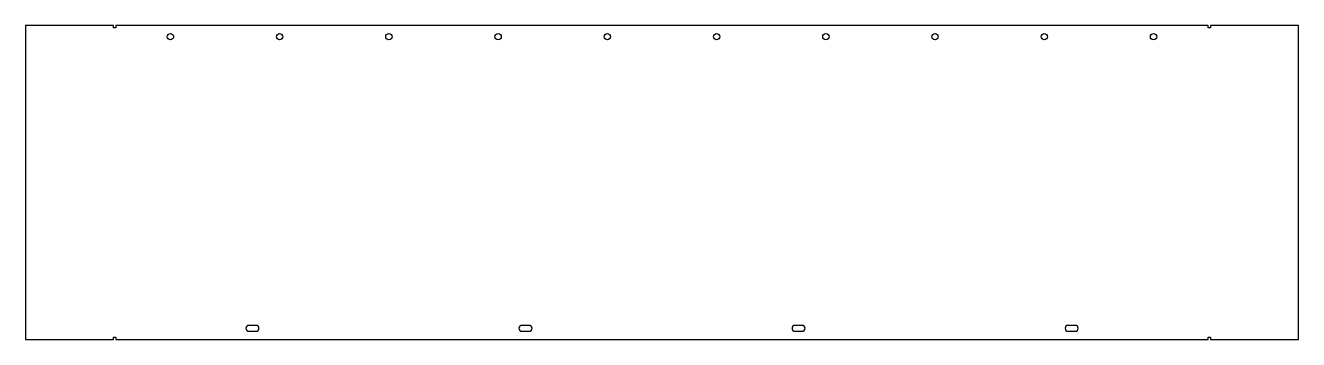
# Model space of a CAD drawing. Header units: millimetres. Extents: x 1275 to 5843, y -1102 to 2335.
# Drawn here: x 1275 to 4093, y -1102 to -406 of the extents above; entities outside this region: 1.
import ezdxf

# ---------------------------------------------------------------- set-up
doc = ezdxf.new("R2010")
doc.units = ezdxf.units.MM

msp = doc.modelspace()

# ---------------------------------------------------------------- linework, layer by layer
msp.add_lwpolyline([(1274.6, -405.6), (1274.6, -1101.6), (1469.6, -1101.6), (1469.6, -1096.6), (1474.6, -1096.6), (1474.6, -1101.6), (3892.6, -1101.6), (3892.6, -1096.6), (3897.6, -1096.6), (3897.6, -1101.6), (4092.6, -1101.6), (4092.6, -405.6), (3897.6, -405.6), (3897.6, -410.6), (3892.6, -410.6), (3892.6, -405.6), (1474.6, -405.6), (1474.6, -410.6), (1469.6, -410.6), (1469.6, -405.6), (1274.6, -405.6)])
for points in [[(1784.9, -1083.1, 1), (1784.9, -1070.1), (1768.9, -1070.1, 1), (1768.9, -1083.1)], [(2389.4, -1083.1, 1), (2389.4, -1070.1), (2373.4, -1070.1, 1), (2373.4, -1083.1)], [(2993.9, -1083.1, 1), (2993.9, -1070.1), (2977.9, -1070.1, 1), (2977.9, -1083.1)], [(3598.4, -1083.1, 1), (3598.4, -1070.1), (3582.4, -1070.1, 1), (3582.4, -1083.1)]]:
    msp.add_lwpolyline(points, format="xyb", close=True)
for centre in [(5836.3, 2327.5), (1595.5, -430.6), (1837.3, -430.6), (2079.1, -430.6), (2320.9, -430.6), (2562.7, -430.6), (2804.5, -430.6), (3046.3, -430.6), (3288.1, -430.6), (3529.9, -430.6), (3771.7, -430.6)]:
    msp.add_circle(centre, 7)

doc.saveas('drawing.dxf')
